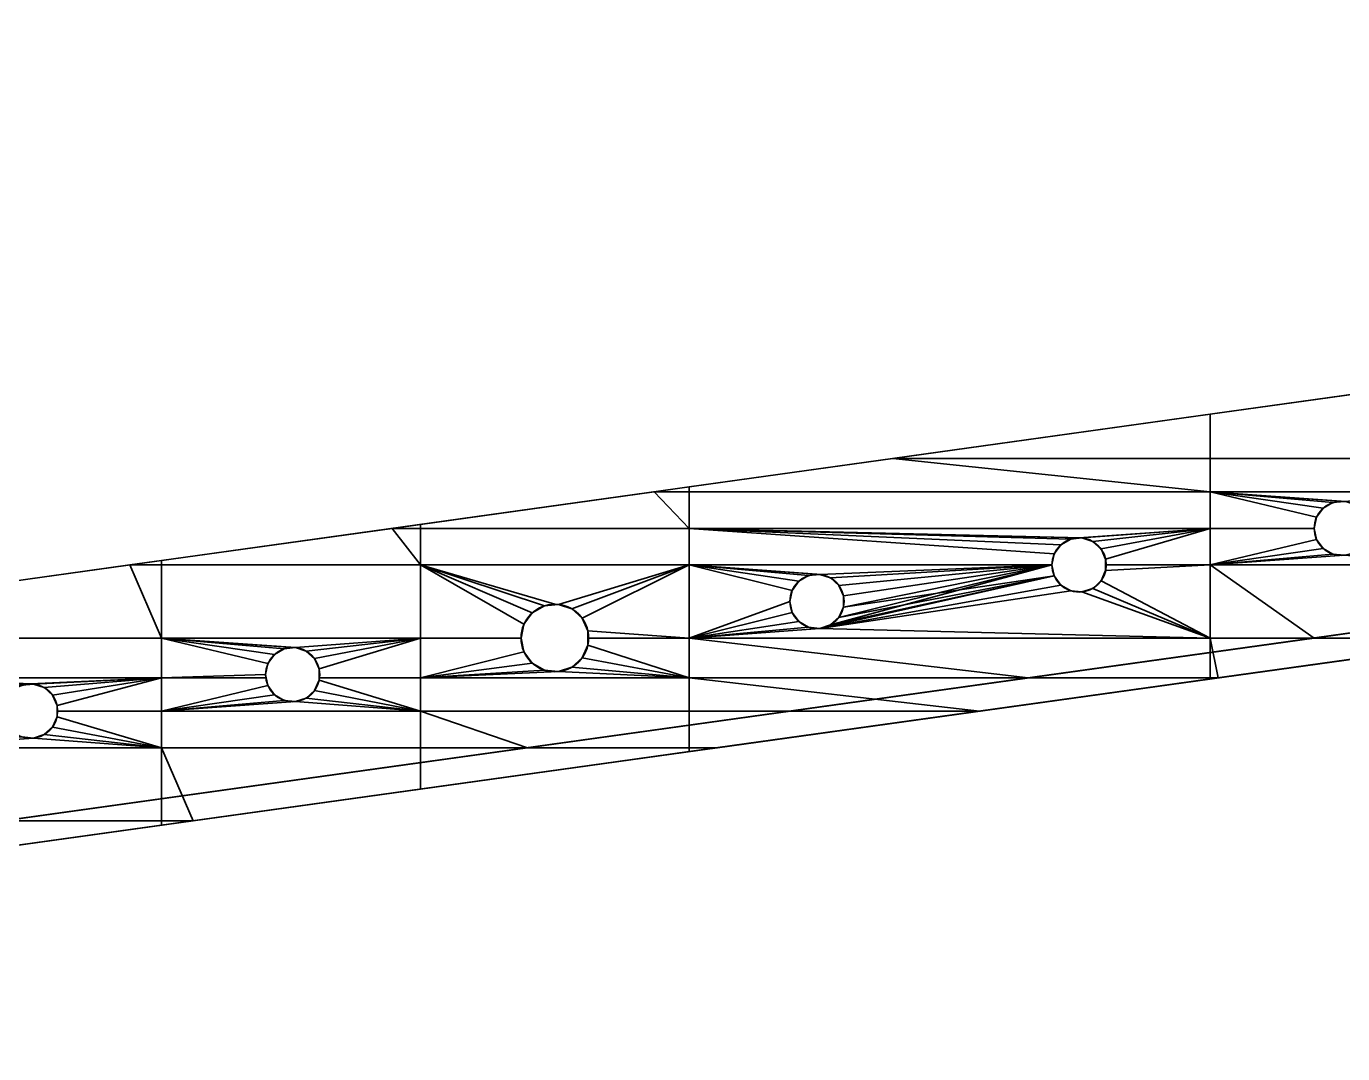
# Model space of a CAD drawing. Header units: millimetres. Extents: x 0 to 423, y 0 to 78.
# Drawn here: x 116.1 to 215.5, y 0.3 to 78 of the extents above; entities that cross this region are included whole.
import ezdxf

# ---------------------------------------------------------------- set-up
doc = ezdxf.new("R2010")
doc.units = ezdxf.units.MM
doc.layers.add('1', color=7, linetype='Continuous', true_color=0xffffff)

# ---------------------------------------------------------------- blocks, each defined once
blk = doc.blocks.new('UG_SURFACE_001')
at = {"layer": '1', "color": 252, "linetype": 'Continuous', "lineweight": 35}
for points in [[(245.142847, 36.182147, 5.5), (2.490418, 2.347258, 16.5), (7.490418, 3.044446, 21.500001), (418.192446, 60.311776, 21.500001)], [(418.466002, 58.349922, 21.500001), (418.192446, 60.311776, 21.500001), (7.490418, 3.044446, 21.500001), (7.490418, 1.044446, 21.500001)], [(108.188555, 15.085559, 3.5), (423.418105, 59.040431, 16.5), (418.466002, 58.349922, 21.500001), (7.490418, 1.044446, 21.500001)], [(423.418105, 59.040431, 16.5), (108.188555, 15.085559, 3.5), (126.292676, 17.609956, 3.5)], [(423.418105, 59.040431, 16.5), (126.292676, 17.609956, 3.5), (128.68005, 17.942846, 3.5)], [(128.68005, 17.942846, 3.5), (145.851031, 20.337127, 3.5), (423.418105, 59.040431, 16.5)], [(423.418105, 59.040431, 16.5), (145.851031, 20.337127, 3.5), (166.159406, 23.168879, 3.5)], [(423.418105, 59.040431, 16.5), (166.159406, 23.168879, 3.5), (168.296769, 23.466907, 3.5)], [(168.296769, 23.466907, 3.5), (188.105136, 26.22894, 3.5), (423.418105, 59.040431, 16.5)], [(423.418105, 59.040431, 16.5), (188.105136, 26.22894, 3.5), (205.526128, 28.658083, 3.5)], [(423.418105, 59.040431, 16.5), (205.526128, 28.658083, 3.5), (206.12058, 28.74097, 3.5)], [(206.12058, 28.74097, 3.5), (225.33448, 31.420112, 3.5), (423.418105, 59.040431, 16.5)], [(224.740028, 51.337224, 5.5), (205.526128, 48.65808, 5.5), (205.526128, 45.313161, 5.5), (225.33448, 45.313161, 5.5)], [(205.526128, 48.65808, 5.5), (224.740028, 51.337224, 5.5), (224.740028, 51.337224, 3.5), (205.526128, 48.65808, 3.5)], [(225.33448, 45.313161, 3.5), (205.526128, 45.313161, 3.5), (205.526128, 48.65808, 3.5), (224.740028, 51.337224, 3.5)], [(181.537479, 45.313161, 5.5), (205.526128, 45.313161, 5.5), (205.526128, 48.65808, 5.5)], [(181.537479, 45.313161, 5.5), (205.526128, 48.65808, 5.5), (205.526128, 48.65808, 3.5), (181.537479, 45.313161, 3.5)], [(205.526128, 48.65808, 3.5), (205.526128, 45.313161, 3.5), (181.537479, 45.313161, 3.5)], [(181.537479, 45.313161, 5.5), (166.159406, 43.168876, 5.5), (166.159406, 42.801131, 5.5), (205.526128, 42.801131, 5.5)], [(166.159406, 43.168876, 5.5), (181.537479, 45.313161, 5.5), (181.537479, 45.313161, 3.5), (166.159406, 43.168876, 3.5)], [(205.526128, 42.801131, 3.5), (166.159406, 42.801131, 3.5), (166.159406, 43.168876, 3.5), (181.537479, 45.313161, 3.5)], [(205.526128, 42.801131, 5.5), (205.526128, 45.313161, 5.5), (181.537479, 45.313161, 5.5)], [(181.537479, 45.313161, 3.5), (205.526128, 45.313161, 3.5), (205.526128, 42.801131, 3.5)], [(225.33448, 45.313161, 5.5), (205.526128, 45.313161, 5.5), (205.526128, 42.801131, 5.5), (225.33448, 42.801131, 5.5)], [(225.33448, 45.313161, 3.5), (225.33448, 42.801131, 3.5), (205.526128, 42.801131, 3.5), (205.526128, 45.313161, 3.5)], [(163.522035, 42.801131, 5.5), (145.851031, 40.337127, 5.5), (145.851031, 40.039096, 5.5), (166.159406, 40.039096, 5.5)], [(145.851031, 40.337127, 5.5), (163.522035, 42.801131, 5.5), (163.522035, 42.801131, 3.5), (145.851031, 40.337127, 3.5)], [(166.159406, 40.039096, 3.5), (145.851031, 40.039096, 3.5), (145.851031, 40.337127, 3.5), (163.522035, 42.801131, 3.5)], [(163.522035, 42.801131, 5.5), (166.159406, 42.801131, 5.5), (166.159406, 43.168876, 5.5)], [(163.522035, 42.801131, 5.5), (166.159406, 43.168876, 5.5), (166.159406, 43.168876, 3.5), (163.522035, 42.801131, 3.5)], [(166.159406, 43.168876, 3.5), (166.159406, 42.801131, 3.5), (163.522035, 42.801131, 3.5)], [(166.159406, 40.039096, 5.5), (166.159406, 42.801131, 5.5), (163.522035, 42.801131, 5.5)], [(163.522035, 42.801131, 3.5), (166.159406, 42.801131, 3.5), (166.159406, 40.039096, 3.5)], [(205.526128, 42.801131, 5.5), (166.159406, 42.801131, 5.5), (166.159406, 40.039096, 5.5), (205.526128, 40.039096, 5.5)], [(205.526128, 42.801131, 3.5), (205.526128, 40.039096, 3.5), (166.159406, 40.039096, 3.5), (166.159406, 42.801131, 3.5)], [(205.526128, 42.801131, 5.5), (214.796811, 41.988764, 5.5), (215.644583, 42.077869, 5.5)], [(215.644583, 42.077869, 5.5), (225.33448, 42.801131, 5.5), (205.526128, 42.801131, 5.5)], [(205.526128, 42.801131, 5.5), (213.557541, 40.872909, 5.5), (214.058578, 41.562546, 5.5)], [(214.058578, 41.562546, 5.5), (214.796811, 41.988764, 5.5), (205.526128, 42.801131, 5.5)], [(205.526128, 42.801131, 5.5), (205.526128, 40.039096, 5.5), (213.380307, 40.039096, 5.5), (213.557541, 40.872909, 5.5)], [(205.526128, 42.801131, 3.5), (225.33448, 42.801131, 3.5), (215.644583, 42.077869, 3.5), (215.430304, 42.089097, 3.5)], [(215.430304, 42.089097, 3.5), (214.796811, 41.988764, 3.5), (205.526128, 42.801131, 3.5)], [(214.796811, 41.988764, 3.5), (214.058578, 41.562546, 3.5), (205.526128, 42.801131, 3.5)], [(214.058578, 41.562546, 3.5), (213.557541, 40.872909, 3.5), (205.526128, 42.801131, 3.5)], [(213.557541, 40.872909, 3.5), (213.380307, 40.039096, 3.5), (205.526128, 40.039096, 3.5), (205.526128, 42.801131, 3.5)], [(214.796811, 41.988764, 3.5), (214.796811, 41.988764, 5.5), (214.058578, 41.562546, 5.5), (214.058578, 41.562546, 3.5)], [(214.796811, 41.988764, 5.5), (214.796811, 41.988764, 3.5), (215.430304, 42.089097, 3.5)], [(215.430304, 42.089097, 3.5), (215.644583, 42.077869, 5.5), (214.796811, 41.988764, 5.5)], [(215.430304, 42.089097, 3.5), (215.644583, 42.077869, 3.5), (215.644583, 42.077869, 5.5)], [(213.557541, 40.872909, 3.5), (213.557541, 40.872909, 5.5), (213.380307, 40.039096, 5.5), (213.380307, 40.039096, 3.5)], [(214.058578, 41.562546, 3.5), (214.058578, 41.562546, 5.5), (213.557541, 40.872909, 5.5), (213.557541, 40.872909, 3.5)], [(143.713668, 40.039096, 5.5), (126.292676, 37.609957, 5.5), (126.292676, 37.277065, 5.5), (145.851031, 37.277065, 5.5)], [(126.292676, 37.609957, 5.5), (143.713668, 40.039096, 5.5), (143.713668, 40.039096, 3.5), (126.292676, 37.609957, 3.5)], [(145.851031, 37.277065, 3.5), (126.292676, 37.277065, 3.5), (126.292676, 37.609957, 3.5), (143.713668, 40.039096, 3.5)], [(143.713668, 40.039096, 5.5), (145.851031, 40.039096, 5.5), (145.851031, 40.337127, 5.5)], [(143.713668, 40.039096, 5.5), (145.851031, 40.337127, 5.5), (145.851031, 40.337127, 3.5), (143.713668, 40.039096, 3.5)], [(145.851031, 40.337127, 3.5), (145.851031, 40.039096, 3.5), (143.713668, 40.039096, 3.5)], [(145.851031, 37.277065, 5.5), (145.851031, 40.039096, 5.5), (143.713668, 40.039096, 5.5)], [(143.713668, 40.039096, 3.5), (145.851031, 40.039096, 3.5), (145.851031, 37.277065, 3.5)], [(166.159406, 40.039096, 5.5), (145.851031, 40.039096, 5.5), (145.851031, 37.277065, 5.5), (166.159406, 37.277065, 5.5)], [(166.159406, 40.039096, 3.5), (166.159406, 37.277065, 3.5), (145.851031, 37.277065, 3.5), (145.851031, 40.039096, 3.5)], [(166.159406, 40.039096, 5.5), (194.988459, 39.226733, 5.5), (195.836231, 39.315835, 5.5)], [(195.836231, 39.315835, 5.5), (205.526128, 40.039096, 5.5), (166.159406, 40.039096, 5.5)], [(166.159406, 40.039096, 5.5), (193.749174, 38.110875, 5.5), (194.250226, 38.800512, 5.5)], [(194.250226, 38.800512, 5.5), (194.988459, 39.226733, 5.5), (166.159406, 40.039096, 5.5)], [(166.159406, 40.039096, 5.5), (166.159406, 37.277065, 5.5), (193.57194, 37.277065, 5.5), (193.749174, 38.110875, 5.5)], [(195.621938, 39.327066, 3.5), (166.159406, 40.039096, 3.5), (205.526128, 40.039096, 3.5)], [(195.621938, 39.327066, 3.5), (194.988459, 39.226733, 3.5), (166.159406, 40.039096, 3.5)], [(194.988459, 39.226733, 3.5), (194.250226, 38.800512, 3.5), (166.159406, 40.039096, 3.5)], [(194.250226, 38.800512, 3.5), (193.749174, 38.110875, 3.5), (166.159406, 40.039096, 3.5)], [(193.749174, 38.110875, 3.5), (193.57194, 37.277065, 3.5), (166.159406, 37.277065, 3.5), (166.159406, 40.039096, 3.5)], [(205.526128, 40.039096, 3.5), (195.836231, 39.315835, 3.5), (195.621938, 39.327066, 3.5)], [(195.836231, 39.315835, 5.5), (196.646944, 39.052419, 5.5), (205.526128, 40.039096, 5.5)], [(205.526128, 40.039096, 3.5), (196.646944, 39.052419, 3.5), (195.836231, 39.315835, 3.5)], [(205.526128, 40.039096, 5.5), (196.646944, 39.052419, 5.5), (197.280422, 38.482025, 5.5)], [(197.280422, 38.482025, 3.5), (196.646944, 39.052419, 3.5), (205.526128, 40.039096, 3.5)], [(197.280422, 38.482025, 5.5), (197.627142, 37.703287, 5.5), (205.526128, 40.039096, 5.5)], [(205.526128, 40.039096, 3.5), (197.627142, 37.703287, 3.5), (197.280422, 38.482025, 3.5)], [(197.627142, 37.703287, 5.5), (197.627142, 37.277065, 5.5), (205.526128, 37.277065, 5.5), (205.526128, 40.039096, 5.5)], [(205.526128, 40.039096, 3.5), (205.526128, 37.277065, 3.5), (197.627142, 37.277065, 3.5), (197.627142, 37.703287, 3.5)], [(213.557541, 39.205287, 5.5), (213.380307, 40.039096, 5.5), (205.526128, 40.039096, 5.5), (205.526128, 37.277065, 5.5)], [(205.526128, 37.277065, 3.5), (205.526128, 40.039096, 3.5), (213.380307, 40.039096, 3.5), (213.557541, 39.205287, 3.5)], [(213.380307, 40.039096, 3.5), (213.380307, 40.039096, 5.5), (213.557541, 39.205287, 5.5), (213.557541, 39.205287, 3.5)], [(194.250226, 38.800512, 3.5), (194.250226, 38.800512, 5.5), (193.749174, 38.110875, 5.5), (193.749174, 38.110875, 3.5)], [(194.988459, 39.226733, 3.5), (194.988459, 39.226733, 5.5), (194.250226, 38.800512, 5.5), (194.250226, 38.800512, 3.5)], [(194.988459, 39.226733, 5.5), (194.988459, 39.226733, 3.5), (195.621938, 39.327066, 3.5)], [(195.621938, 39.327066, 3.5), (195.836231, 39.315835, 5.5), (194.988459, 39.226733, 5.5)], [(195.621938, 39.327066, 3.5), (195.836231, 39.315835, 3.5), (195.836231, 39.315835, 5.5)], [(196.646944, 39.052419, 3.5), (196.646944, 39.052419, 5.5), (195.836231, 39.315835, 5.5), (195.836231, 39.315835, 3.5)], [(197.280422, 38.482025, 3.5), (197.280422, 38.482025, 5.5), (196.646944, 39.052419, 5.5), (196.646944, 39.052419, 3.5)], [(214.058578, 38.51565, 5.5), (213.557541, 39.205287, 5.5), (205.526128, 37.277065, 5.5)], [(205.526128, 37.277065, 3.5), (213.557541, 39.205287, 3.5), (214.058578, 38.51565, 3.5)], [(213.557541, 39.205287, 3.5), (213.557541, 39.205287, 5.5), (214.058578, 38.51565, 5.5), (214.058578, 38.51565, 3.5)], [(193.749174, 38.110875, 3.5), (193.749174, 38.110875, 5.5), (193.57194, 37.277065, 5.5), (193.57194, 37.277065, 3.5)], [(197.627142, 37.703287, 3.5), (197.627142, 37.703287, 5.5), (197.280422, 38.482025, 5.5), (197.280422, 38.482025, 3.5)], [(205.526128, 37.277065, 5.5), (214.796811, 38.089432, 5.5), (214.058578, 38.51565, 5.5)], [(214.058578, 38.51565, 3.5), (214.796811, 38.089432, 3.5), (205.526128, 37.277065, 3.5)], [(215.644583, 38.000327, 5.5), (214.796811, 38.089432, 5.5), (205.526128, 37.277065, 5.5)], [(205.526128, 37.277065, 3.5), (214.796811, 38.089432, 3.5), (215.644583, 38.000327, 3.5)], [(205.526128, 37.277065, 5.5), (225.33448, 37.277065, 5.5), (215.644583, 38.000327, 5.5)], [(215.644583, 38.000327, 3.5), (225.33448, 37.277065, 3.5), (205.526128, 37.277065, 3.5)], [(214.058578, 38.51565, 3.5), (214.058578, 38.51565, 5.5), (214.796811, 38.089432, 5.5), (214.796811, 38.089432, 3.5)], [(214.796811, 38.089432, 3.5), (214.796811, 38.089432, 5.5), (215.644583, 38.000327, 5.5), (215.644583, 38.000327, 3.5)], [(123.905309, 37.277065, 5.5), (106.484316, 34.847923, 5.5), (106.484316, 31.753004, 5.5), (126.292676, 31.753004, 5.5)], [(106.484316, 34.847923, 5.5), (123.905309, 37.277065, 5.5), (123.905309, 37.277065, 3.5), (106.484316, 34.847923, 3.5)], [(126.292676, 31.753004, 3.5), (106.484316, 31.753004, 3.5), (106.484316, 34.847923, 3.5), (123.905309, 37.277065, 3.5)], [(123.905309, 37.277065, 5.5), (126.292676, 37.277065, 5.5), (126.292676, 37.609957, 5.5)], [(123.905309, 37.277065, 5.5), (126.292676, 37.609957, 5.5), (126.292676, 37.609957, 3.5), (123.905309, 37.277065, 3.5)], [(126.292676, 37.609957, 3.5), (126.292676, 37.277065, 3.5), (123.905309, 37.277065, 3.5)], [(126.292676, 31.753004, 5.5), (126.292676, 37.277065, 5.5), (123.905309, 37.277065, 5.5)], [(123.905309, 37.277065, 3.5), (126.292676, 37.277065, 3.5), (126.292676, 31.753004, 3.5)], [(145.851031, 37.277065, 5.5), (126.292676, 37.277065, 5.5), (126.292676, 31.753004, 5.5), (145.851031, 31.753004, 5.5)], [(145.851031, 37.277065, 3.5), (145.851031, 31.753004, 3.5), (126.292676, 31.753004, 3.5), (126.292676, 37.277065, 3.5)], [(145.851031, 37.277065, 5.5), (154.298931, 33.648022, 5.5), (155.21723, 34.178197, 5.5)], [(145.851031, 37.277065, 5.5), (153.675675, 32.79018, 5.5), (154.298931, 33.648022, 5.5)], [(155.21723, 34.178197, 5.5), (156.271771, 34.289032, 5.5), (166.159406, 37.277065, 5.5), (145.851031, 37.277065, 5.5)], [(145.851031, 37.277065, 5.5), (145.851031, 31.753004, 5.5), (153.455213, 31.753004, 5.5), (153.675675, 32.79018, 5.5)], [(145.851031, 37.277065, 3.5), (166.159406, 37.277065, 3.5), (156.271771, 34.289032, 3.5), (156.005219, 34.303002, 3.5)], [(156.005219, 34.303002, 3.5), (155.21723, 34.178197, 3.5), (145.851031, 37.277065, 3.5)], [(155.21723, 34.178197, 3.5), (154.298931, 33.648022, 3.5), (145.851031, 37.277065, 3.5)], [(154.298931, 33.648022, 3.5), (153.675675, 32.79018, 3.5), (145.851031, 37.277065, 3.5)], [(153.675675, 32.79018, 3.5), (153.455213, 31.753004, 3.5), (145.851031, 31.753004, 3.5), (145.851031, 37.277065, 3.5)], [(166.159406, 37.277065, 5.5), (156.271771, 34.289032, 5.5), (157.280222, 33.961367, 5.5)], [(166.159406, 37.277065, 3.5), (157.280222, 33.961367, 3.5), (156.271771, 34.289032, 3.5)], [(157.280222, 33.961367, 5.5), (158.06821, 33.251856, 5.5), (166.159406, 37.277065, 5.5)], [(166.159406, 37.277065, 3.5), (158.06821, 33.251856, 3.5), (157.280222, 33.961367, 3.5)], [(166.159406, 31.753004, 5.5), (166.159406, 37.277065, 5.5), (158.06821, 33.251856, 5.5), (158.499494, 32.283179, 5.5)], [(158.499494, 32.283179, 3.5), (158.06821, 33.251856, 3.5), (166.159406, 37.277065, 3.5), (166.159406, 31.753004, 3.5)], [(166.159406, 37.277065, 5.5), (175.180092, 36.464699, 5.5), (176.027864, 36.553804, 5.5)], [(176.027864, 36.553804, 5.5), (193.57194, 37.277065, 5.5), (166.159406, 37.277065, 5.5)], [(166.159406, 37.277065, 5.5), (173.940808, 35.348844, 5.5), (174.441859, 36.038481, 5.5)], [(174.441859, 36.038481, 5.5), (175.180092, 36.464699, 5.5), (166.159406, 37.277065, 5.5)], [(173.763573, 34.515034, 5.5), (173.940808, 35.348844, 5.5), (166.159406, 37.277065, 5.5), (166.159406, 31.753004, 5.5)], [(176.027864, 36.553804, 3.5), (175.813586, 36.565036, 3.5), (166.159406, 37.277065, 3.5), (193.57194, 37.277065, 3.5)], [(166.159406, 31.753004, 3.5), (166.159406, 37.277065, 3.5), (173.940808, 35.348844, 3.5), (173.763573, 34.515034, 3.5)], [(166.159406, 37.277065, 3.5), (175.813586, 36.565036, 3.5), (175.180092, 36.464699, 3.5)], [(175.180092, 36.464699, 3.5), (174.441859, 36.038481, 3.5), (166.159406, 37.277065, 3.5)], [(174.441859, 36.038481, 3.5), (173.940808, 35.348844, 3.5), (166.159406, 37.277065, 3.5)], [(176.027864, 36.553804, 5.5), (176.838577, 36.290385, 5.5), (193.57194, 37.277065, 5.5)], [(193.57194, 37.277065, 3.5), (176.838577, 36.290385, 3.5), (176.027864, 36.553804, 3.5)], [(193.57194, 37.277065, 3.5), (193.749174, 36.443256, 3.5), (176.027864, 32.476265, 3.5), (176.838577, 32.739684, 3.5)], [(176.838577, 36.290385, 5.5), (177.47207, 35.719994, 5.5), (193.57194, 37.277065, 5.5)], [(193.57194, 37.277065, 3.5), (176.838577, 32.739684, 3.5), (177.47207, 33.310074, 3.5)], [(193.57194, 37.277065, 3.5), (177.47207, 35.719994, 3.5), (176.838577, 36.290385, 3.5)], [(177.47207, 35.719994, 5.5), (177.81879, 34.941252, 5.5), (193.57194, 37.277065, 5.5)], [(177.47207, 33.310074, 3.5), (177.81879, 34.088816, 3.5), (193.57194, 37.277065, 3.5)], [(177.81879, 34.941252, 3.5), (177.47207, 35.719994, 3.5), (193.57194, 37.277065, 3.5)], [(193.749174, 36.443256, 5.5), (193.57194, 37.277065, 5.5), (177.81879, 34.941252, 5.5), (177.81879, 34.088816, 5.5)], [(193.57194, 37.277065, 3.5), (177.81879, 34.088816, 3.5), (177.81879, 34.941252, 3.5)], [(193.57194, 37.277065, 3.5), (193.57194, 37.277065, 5.5), (193.749174, 36.443256, 5.5), (193.749174, 36.443256, 3.5)], [(205.526128, 31.753004, 5.5), (205.526128, 37.277065, 5.5), (197.627142, 36.850847, 5.5), (197.280422, 36.072105, 5.5)], [(197.280422, 36.072105, 3.5), (197.627142, 36.850847, 3.5), (205.526128, 37.277065, 3.5), (205.526128, 31.753004, 3.5)], [(197.280422, 36.072105, 3.5), (197.280422, 36.072105, 5.5), (197.627142, 36.850847, 5.5), (197.627142, 36.850847, 3.5)], [(197.627142, 37.277065, 5.5), (197.627142, 37.703287, 5.5), (197.627142, 37.703287, 3.5), (197.627142, 37.277065, 3.5)], [(205.526128, 37.277065, 5.5), (197.627142, 37.277065, 5.5), (197.627142, 36.850847, 5.5)], [(197.627142, 37.277065, 3.5), (197.627142, 36.850847, 3.5), (197.627142, 36.850847, 5.5), (197.627142, 37.277065, 5.5)], [(197.627142, 36.850847, 3.5), (197.627142, 37.277065, 3.5), (205.526128, 37.277065, 3.5)], [(205.526128, 37.277065, 5.5), (205.526128, 31.753004, 5.5), (213.378534, 31.753004, 5.5)], [(213.378534, 31.753004, 5.5), (225.33448, 33.420112, 5.5), (225.33448, 37.277065, 5.5), (205.526128, 37.277065, 5.5)], [(225.33448, 37.277065, 3.5), (225.33448, 31.753004, 3.5), (205.526128, 31.753004, 3.5), (205.526128, 37.277065, 3.5)], [(2.490418, 2.347258, 16.5), (245.142847, 36.182147, 5.5), (225.33448, 33.420112, 5.5)], [(174.441859, 36.038481, 3.5), (174.441859, 36.038481, 5.5), (173.940808, 35.348844, 5.5), (173.940808, 35.348844, 3.5)], [(175.180092, 36.464699, 3.5), (175.180092, 36.464699, 5.5), (174.441859, 36.038481, 5.5), (174.441859, 36.038481, 3.5)], [(175.180092, 36.464699, 5.5), (175.180092, 36.464699, 3.5), (175.813586, 36.565036, 3.5)], [(175.813586, 36.565036, 3.5), (176.027864, 36.553804, 5.5), (175.180092, 36.464699, 5.5)], [(175.813586, 36.565036, 3.5), (176.027864, 36.553804, 3.5), (176.027864, 36.553804, 5.5)], [(176.838577, 36.290385, 3.5), (176.838577, 36.290385, 5.5), (176.027864, 36.553804, 5.5), (176.027864, 36.553804, 3.5)], [(194.250226, 35.753619, 5.5), (193.749174, 36.443256, 5.5), (176.027864, 32.476265, 5.5)], [(176.838577, 32.739684, 5.5), (176.027864, 32.476265, 5.5), (193.749174, 36.443256, 5.5)], [(176.027864, 32.476265, 3.5), (193.749174, 36.443256, 3.5), (194.250226, 35.753619, 3.5)], [(177.47207, 33.310074, 5.5), (176.838577, 32.739684, 5.5), (193.749174, 36.443256, 5.5)], [(177.47207, 35.719994, 3.5), (177.47207, 35.719994, 5.5), (176.838577, 36.290385, 5.5), (176.838577, 36.290385, 3.5)], [(193.749174, 36.443256, 5.5), (177.81879, 34.088816, 5.5), (177.47207, 33.310074, 5.5)], [(193.749174, 36.443256, 3.5), (193.749174, 36.443256, 5.5), (194.250226, 35.753619, 5.5), (194.250226, 35.753619, 3.5)], [(197.280422, 36.072105, 5.5), (196.646944, 35.501715, 5.5), (205.526128, 31.753004, 5.5)], [(196.646944, 35.501715, 3.5), (196.646944, 35.501715, 5.5), (197.280422, 36.072105, 5.5), (197.280422, 36.072105, 3.5)], [(205.526128, 31.753004, 3.5), (196.646944, 35.501715, 3.5), (197.280422, 36.072105, 3.5)], [(173.940808, 35.348844, 3.5), (173.940808, 35.348844, 5.5), (173.763573, 34.515034, 5.5), (173.763573, 34.515034, 3.5)], [(176.027864, 32.476265, 5.5), (194.988459, 35.327401, 5.5), (194.250226, 35.753619, 5.5)], [(194.250226, 35.753619, 3.5), (194.988459, 35.327401, 3.5), (176.027864, 32.476265, 3.5)], [(205.526128, 31.753004, 5.5), (195.836231, 35.238296, 5.5), (194.988459, 35.327401, 5.5), (176.027864, 32.476265, 5.5)], [(176.027864, 32.476265, 3.5), (194.988459, 35.327401, 3.5), (195.836231, 35.238296, 3.5), (205.526128, 31.753004, 3.5)], [(177.81879, 34.941252, 3.5), (177.81879, 34.941252, 5.5), (177.47207, 35.719994, 5.5), (177.47207, 35.719994, 3.5)], [(177.81879, 34.088816, 3.5), (177.81879, 34.088816, 5.5), (177.81879, 34.941252, 5.5), (177.81879, 34.941252, 3.5)], [(194.250226, 35.753619, 3.5), (194.250226, 35.753619, 5.5), (194.988459, 35.327401, 5.5), (194.988459, 35.327401, 3.5)], [(194.988459, 35.327401, 3.5), (194.988459, 35.327401, 5.5), (195.836231, 35.238296, 5.5), (195.836231, 35.238296, 3.5)], [(205.526128, 31.753004, 5.5), (196.646944, 35.501715, 5.5), (195.836231, 35.238296, 5.5)], [(195.836231, 35.238296, 3.5), (195.836231, 35.238296, 5.5), (196.646944, 35.501715, 5.5), (196.646944, 35.501715, 3.5)], [(195.836231, 35.238296, 3.5), (196.646944, 35.501715, 3.5), (205.526128, 31.753004, 3.5)], [(155.21723, 34.178197, 3.5), (155.21723, 34.178197, 5.5), (154.298931, 33.648022, 5.5), (154.298931, 33.648022, 3.5)], [(155.21723, 34.178197, 5.5), (155.21723, 34.178197, 3.5), (156.005219, 34.303002, 3.5)], [(156.005219, 34.303002, 3.5), (156.271771, 34.289032, 5.5), (155.21723, 34.178197, 5.5)], [(156.005219, 34.303002, 3.5), (156.271771, 34.289032, 3.5), (156.271771, 34.289032, 5.5)], [(157.280222, 33.961367, 3.5), (157.280222, 33.961367, 5.5), (156.271771, 34.289032, 5.5), (156.271771, 34.289032, 3.5)], [(158.06821, 33.251856, 3.5), (158.06821, 33.251856, 5.5), (157.280222, 33.961367, 5.5), (157.280222, 33.961367, 3.5)], [(166.159406, 31.753004, 5.5), (173.940808, 33.681225, 5.5), (173.763573, 34.515034, 5.5)], [(173.763573, 34.515034, 3.5), (173.940808, 33.681225, 3.5), (166.159406, 31.753004, 3.5)], [(173.763573, 34.515034, 3.5), (173.763573, 34.515034, 5.5), (173.940808, 33.681225, 5.5), (173.940808, 33.681225, 3.5)], [(177.47207, 33.310074, 3.5), (177.47207, 33.310074, 5.5), (177.81879, 34.088816, 5.5), (177.81879, 34.088816, 3.5)], [(225.33448, 33.420112, 5.5), (213.378534, 31.753004, 5.5), (2.490418, 2.347258, 16.5)], [(154.298931, 33.648022, 3.5), (154.298931, 33.648022, 5.5), (153.675675, 32.79018, 5.5), (153.675675, 32.79018, 3.5)], [(158.499494, 32.283179, 3.5), (158.499494, 32.283179, 5.5), (158.06821, 33.251856, 5.5), (158.06821, 33.251856, 3.5)], [(174.441859, 32.991588, 5.5), (173.940808, 33.681225, 5.5), (166.159406, 31.753004, 5.5)], [(166.159406, 31.753004, 3.5), (173.940808, 33.681225, 3.5), (174.441859, 32.991588, 3.5)], [(166.159406, 31.753004, 5.5), (175.180092, 32.56537, 5.5), (174.441859, 32.991588, 5.5)], [(174.441859, 32.991588, 3.5), (175.180092, 32.56537, 3.5), (166.159406, 31.753004, 3.5)], [(173.940808, 33.681225, 3.5), (173.940808, 33.681225, 5.5), (174.441859, 32.991588, 5.5), (174.441859, 32.991588, 3.5)], [(174.441859, 32.991588, 3.5), (174.441859, 32.991588, 5.5), (175.180092, 32.56537, 5.5), (175.180092, 32.56537, 3.5)], [(176.838577, 32.739684, 3.5), (176.838577, 32.739684, 5.5), (177.47207, 33.310074, 5.5), (177.47207, 33.310074, 3.5)], [(153.675675, 32.79018, 3.5), (153.675675, 32.79018, 5.5), (153.455213, 31.753004, 5.5), (153.455213, 31.753004, 3.5)], [(158.499494, 32.283179, 5.5), (158.499494, 31.753004, 5.5), (166.159406, 31.753004, 5.5)], [(158.499494, 31.753004, 5.5), (158.499494, 32.283179, 5.5), (158.499494, 32.283179, 3.5), (158.499494, 31.753004, 3.5)], [(166.159406, 31.753004, 3.5), (158.499494, 31.753004, 3.5), (158.499494, 32.283179, 3.5)], [(176.027864, 32.476265, 5.5), (175.180092, 32.56537, 5.5), (166.159406, 31.753004, 5.5)], [(166.159406, 31.753004, 3.5), (175.180092, 32.56537, 3.5), (176.027864, 32.476265, 3.5)], [(176.027864, 32.476265, 5.5), (166.159406, 31.753004, 5.5), (205.526128, 31.753004, 5.5)], [(205.526128, 31.753004, 3.5), (166.159406, 31.753004, 3.5), (176.027864, 32.476265, 3.5)], [(175.180092, 32.56537, 3.5), (175.180092, 32.56537, 5.5), (176.027864, 32.476265, 5.5), (176.027864, 32.476265, 3.5)], [(176.027864, 32.476265, 3.5), (176.027864, 32.476265, 5.5), (176.838577, 32.739684, 5.5), (176.838577, 32.739684, 3.5)], [(2.490418, 2.347258, 16.5), (213.378534, 31.753004, 5.5), (205.526128, 30.658081, 5.5)], [(126.292676, 31.753004, 5.5), (106.484316, 31.753004, 5.5), (106.484316, 28.74097, 5.5), (126.292676, 28.74097, 5.5)], [(126.292676, 31.753004, 3.5), (126.292676, 28.74097, 3.5), (106.484316, 28.74097, 3.5), (106.484316, 31.753004, 3.5)], [(126.292676, 31.753004, 5.5), (135.563374, 30.940637, 5.5), (136.411145, 31.02974, 5.5)], [(126.292676, 31.753004, 5.5), (134.82514, 30.514419, 5.5), (135.563374, 30.940637, 5.5)], [(136.411145, 31.02974, 5.5), (145.851031, 31.753004, 5.5), (126.292676, 31.753004, 5.5)], [(134.146854, 28.990971, 5.5), (134.324089, 29.824782, 5.5), (126.292676, 31.753004, 5.5), (126.292676, 28.74097, 5.5)], [(134.324089, 29.824782, 5.5), (134.82514, 30.514419, 5.5), (126.292676, 31.753004, 5.5)], [(126.292676, 31.753004, 3.5), (145.851031, 31.753004, 3.5), (136.411145, 31.02974, 3.5), (136.196852, 31.040972, 3.5)], [(126.292676, 28.74097, 3.5), (126.292676, 31.753004, 3.5), (134.324089, 29.824782, 3.5), (134.146854, 28.990971, 3.5)], [(136.196852, 31.040972, 3.5), (135.563374, 30.940637, 3.5), (126.292676, 31.753004, 3.5)], [(126.292676, 31.753004, 3.5), (134.82514, 30.514419, 3.5), (134.324089, 29.824782, 3.5)], [(135.563374, 30.940637, 3.5), (134.82514, 30.514419, 3.5), (126.292676, 31.753004, 3.5)], [(135.563374, 30.940637, 3.5), (135.563374, 30.940637, 5.5), (134.82514, 30.514419, 5.5), (134.82514, 30.514419, 3.5)], [(135.563374, 30.940637, 5.5), (135.563374, 30.940637, 3.5), (136.196852, 31.040972, 3.5)], [(136.196852, 31.040972, 3.5), (136.411145, 31.02974, 5.5), (135.563374, 30.940637, 5.5)], [(136.196852, 31.040972, 3.5), (136.411145, 31.02974, 3.5), (136.411145, 31.02974, 5.5)], [(145.851031, 31.753004, 5.5), (136.411145, 31.02974, 5.5), (137.221858, 30.766323, 5.5)], [(145.851031, 31.753004, 3.5), (137.221858, 30.766323, 3.5), (136.411145, 31.02974, 3.5)], [(137.221858, 30.766323, 3.5), (137.221858, 30.766323, 5.5), (136.411145, 31.02974, 5.5), (136.411145, 31.02974, 3.5)], [(137.221858, 30.766323, 5.5), (137.855336, 30.195931, 5.5), (145.851031, 31.753004, 5.5)], [(145.851031, 31.753004, 3.5), (137.855336, 30.195931, 3.5), (137.221858, 30.766323, 3.5)], [(145.851031, 31.753004, 5.5), (137.855336, 30.195931, 5.5), (138.202056, 29.417191, 5.5)], [(138.202056, 29.417191, 3.5), (137.855336, 30.195931, 3.5), (145.851031, 31.753004, 3.5)], [(138.202056, 29.417191, 5.5), (138.202056, 28.74097, 5.5), (145.851031, 28.74097, 5.5), (145.851031, 31.753004, 5.5)], [(145.851031, 31.753004, 3.5), (145.851031, 28.74097, 3.5), (138.202056, 28.74097, 3.5), (138.202056, 29.417191, 3.5)], [(153.675675, 30.715825, 5.5), (153.455213, 31.753004, 5.5), (145.851031, 31.753004, 5.5), (145.851031, 28.74097, 5.5)], [(145.851031, 28.74097, 3.5), (145.851031, 31.753004, 3.5), (153.455213, 31.753004, 3.5), (153.675675, 30.715825, 3.5)], [(153.455213, 31.753004, 3.5), (153.455213, 31.753004, 5.5), (153.675675, 30.715825, 5.5), (153.675675, 30.715825, 3.5)], [(158.499494, 31.222828, 5.5), (158.06821, 30.25415, 5.5), (166.159406, 28.74097, 5.5)], [(158.06821, 30.25415, 3.5), (158.06821, 30.25415, 5.5), (158.499494, 31.222828, 5.5), (158.499494, 31.222828, 3.5)], [(166.159406, 28.74097, 3.5), (158.06821, 30.25415, 3.5), (158.499494, 31.222828, 3.5)], [(166.159406, 28.74097, 5.5), (166.159406, 31.753004, 5.5), (158.499494, 31.753004, 5.5), (158.499494, 31.222828, 5.5)], [(158.499494, 31.753004, 3.5), (158.499494, 31.222828, 3.5), (158.499494, 31.222828, 5.5), (158.499494, 31.753004, 5.5)], [(158.499494, 31.222828, 3.5), (158.499494, 31.753004, 3.5), (166.159406, 31.753004, 3.5), (166.159406, 28.74097, 3.5)], [(166.159406, 31.753004, 5.5), (166.159406, 28.74097, 5.5), (191.777244, 28.74097, 5.5)], [(191.777244, 28.74097, 5.5), (205.526128, 30.658081, 5.5), (205.526128, 31.753004, 5.5), (166.159406, 31.753004, 5.5)], [(205.526128, 31.753004, 3.5), (205.526128, 28.74097, 3.5), (166.159406, 28.74097, 3.5), (166.159406, 31.753004, 3.5)], [(213.378534, 31.753004, 5.5), (205.526128, 31.753004, 5.5), (205.526128, 30.658081, 5.5)], [(205.526128, 31.753004, 3.5), (225.33448, 31.753004, 3.5), (225.33448, 31.420112, 3.5), (206.12058, 28.74097, 3.5)], [(206.12058, 28.74097, 3.5), (205.526128, 28.74097, 3.5), (205.526128, 31.753004, 3.5)], [(205.526128, 30.658081, 5.5), (191.777244, 28.74097, 5.5), (2.490418, 2.347258, 16.5)], [(134.82514, 30.514419, 3.5), (134.82514, 30.514419, 5.5), (134.324089, 29.824782, 5.5), (134.324089, 29.824782, 3.5)], [(137.855336, 30.195931, 3.5), (137.855336, 30.195931, 5.5), (137.221858, 30.766323, 5.5), (137.221858, 30.766323, 3.5)], [(138.202056, 29.417191, 3.5), (138.202056, 29.417191, 5.5), (137.855336, 30.195931, 5.5), (137.855336, 30.195931, 3.5)], [(154.298931, 29.857984, 5.5), (153.675675, 30.715825, 5.5), (145.851031, 28.74097, 5.5)], [(145.851031, 28.74097, 3.5), (153.675675, 30.715825, 3.5), (154.298931, 29.857984, 3.5)], [(155.21723, 29.327808, 5.5), (154.298931, 29.857984, 5.5), (145.851031, 28.74097, 5.5)], [(145.851031, 28.74097, 3.5), (154.298931, 29.857984, 3.5), (155.21723, 29.327808, 3.5)], [(153.675675, 30.715825, 3.5), (153.675675, 30.715825, 5.5), (154.298931, 29.857984, 5.5), (154.298931, 29.857984, 3.5)], [(154.298931, 29.857984, 3.5), (154.298931, 29.857984, 5.5), (155.21723, 29.327808, 5.5), (155.21723, 29.327808, 3.5)], [(166.159406, 28.74097, 5.5), (158.06821, 30.25415, 5.5), (157.280222, 29.544638, 5.5)], [(157.280222, 29.544638, 3.5), (157.280222, 29.544638, 5.5), (158.06821, 30.25415, 5.5), (158.06821, 30.25415, 3.5)], [(157.280222, 29.544638, 3.5), (158.06821, 30.25415, 3.5), (166.159406, 28.74097, 3.5)], [(126.292676, 28.74097, 5.5), (134.199992, 28.74097, 5.5), (134.146854, 28.990971, 5.5)], [(134.146854, 28.990971, 3.5), (134.199992, 28.74097, 3.5), (126.292676, 28.74097, 3.5)], [(134.324089, 29.824782, 3.5), (134.324089, 29.824782, 5.5), (134.146854, 28.990971, 5.5), (134.146854, 28.990971, 3.5)], [(134.199992, 28.74097, 3.5), (134.146854, 28.990971, 3.5), (134.146854, 28.990971, 5.5), (134.199992, 28.74097, 5.5)], [(138.202056, 28.74097, 5.5), (138.202056, 29.417191, 5.5), (138.202056, 29.417191, 3.5), (138.202056, 28.74097, 3.5)], [(156.271771, 29.216971, 5.5), (155.21723, 29.327808, 5.5), (145.851031, 28.74097, 5.5)], [(145.851031, 28.74097, 3.5), (155.21723, 29.327808, 3.5), (156.271771, 29.216971, 3.5)], [(145.851031, 28.74097, 5.5), (166.159406, 28.74097, 5.5), (156.271771, 29.216971, 5.5)], [(156.271771, 29.216971, 3.5), (166.159406, 28.74097, 3.5), (145.851031, 28.74097, 3.5)], [(155.21723, 29.327808, 3.5), (155.21723, 29.327808, 5.5), (156.271771, 29.216971, 5.5), (156.271771, 29.216971, 3.5)], [(157.280222, 29.544638, 5.5), (156.271771, 29.216971, 5.5), (166.159406, 28.74097, 5.5)], [(156.271771, 29.216971, 3.5), (156.271771, 29.216971, 5.5), (157.280222, 29.544638, 5.5), (157.280222, 29.544638, 3.5)], [(166.159406, 28.74097, 3.5), (156.271771, 29.216971, 3.5), (157.280222, 29.544638, 3.5)], [(2.490418, 2.347258, 16.5), (191.777244, 28.74097, 5.5), (173.7618, 26.22894, 5.5)], [(106.484316, 28.74097, 5.5), (115.755014, 28.178606, 5.5), (116.602778, 28.26771, 5.5)], [(116.602778, 28.26771, 5.5), (126.292676, 28.74097, 5.5), (106.484316, 28.74097, 5.5)], [(116.3885, 28.278939, 3.5), (106.484316, 28.74097, 3.5), (126.292676, 28.74097, 3.5)], [(116.3885, 28.278939, 3.5), (115.755014, 28.178606, 3.5), (106.484316, 28.74097, 3.5)], [(115.755014, 28.178606, 5.5), (115.755014, 28.178606, 3.5), (116.3885, 28.278939, 3.5)], [(116.3885, 28.278939, 3.5), (116.602778, 28.26771, 5.5), (115.755014, 28.178606, 5.5)], [(126.292676, 28.74097, 3.5), (116.602778, 28.26771, 3.5), (116.3885, 28.278939, 3.5)], [(116.3885, 28.278939, 3.5), (116.602778, 28.26771, 3.5), (116.602778, 28.26771, 5.5)], [(116.602778, 28.26771, 5.5), (117.413498, 28.004292, 5.5), (126.292676, 28.74097, 5.5)], [(126.292676, 28.74097, 3.5), (117.413498, 28.004292, 3.5), (116.602778, 28.26771, 3.5)], [(117.413498, 28.004292, 3.5), (117.413498, 28.004292, 5.5), (116.602778, 28.26771, 5.5), (116.602778, 28.26771, 3.5)], [(117.413498, 28.004292, 5.5), (118.046984, 27.4339, 5.5), (126.292676, 28.74097, 5.5)], [(126.292676, 28.74097, 3.5), (118.046984, 27.4339, 3.5), (117.413498, 28.004292, 3.5)], [(118.046984, 27.4339, 3.5), (118.046984, 27.4339, 5.5), (117.413498, 28.004292, 5.5), (117.413498, 28.004292, 3.5)], [(126.292676, 28.74097, 5.5), (118.046984, 27.4339, 5.5), (118.393697, 26.655158, 5.5)], [(118.393697, 26.655158, 3.5), (118.046984, 27.4339, 3.5), (126.292676, 28.74097, 3.5)], [(118.393697, 26.655158, 5.5), (118.393697, 26.22894, 5.5), (126.292676, 26.22894, 5.5), (126.292676, 28.74097, 5.5)], [(126.292676, 28.74097, 3.5), (126.292676, 26.22894, 3.5), (118.393697, 26.22894, 3.5), (118.393697, 26.655158, 3.5)], [(134.324089, 28.157162, 5.5), (134.199992, 28.74097, 5.5), (126.292676, 28.74097, 5.5), (126.292676, 26.22894, 5.5)], [(126.292676, 26.22894, 3.5), (126.292676, 28.74097, 3.5), (134.199992, 28.74097, 3.5), (134.324089, 28.157162, 3.5)], [(126.292676, 26.22894, 5.5), (134.82514, 27.467525, 5.5), (134.324089, 28.157162, 5.5)], [(134.324089, 28.157162, 3.5), (134.82514, 27.467525, 3.5), (126.292676, 26.22894, 3.5)], [(134.199992, 28.74097, 5.5), (134.324089, 28.157162, 5.5), (134.324089, 28.157162, 3.5), (134.199992, 28.74097, 3.5)], [(134.324089, 28.157162, 3.5), (134.324089, 28.157162, 5.5), (134.82514, 27.467525, 5.5), (134.82514, 27.467525, 3.5)], [(138.202056, 28.564753, 5.5), (137.855336, 27.786011, 5.5), (145.851031, 26.22894, 5.5)], [(137.855336, 27.786011, 3.5), (137.855336, 27.786011, 5.5), (138.202056, 28.564753, 5.5), (138.202056, 28.564753, 3.5)], [(145.851031, 26.22894, 3.5), (137.855336, 27.786011, 3.5), (138.202056, 28.564753, 3.5)], [(145.851031, 26.22894, 5.5), (145.851031, 28.74097, 5.5), (138.202056, 28.74097, 5.5), (138.202056, 28.564753, 5.5)], [(138.202056, 28.74097, 3.5), (138.202056, 28.564753, 3.5), (138.202056, 28.564753, 5.5), (138.202056, 28.74097, 5.5)], [(138.202056, 28.564753, 3.5), (138.202056, 28.74097, 3.5), (145.851031, 28.74097, 3.5), (145.851031, 26.22894, 3.5)], [(166.159406, 28.74097, 5.5), (145.851031, 28.74097, 5.5), (145.851031, 26.22894, 5.5), (166.159406, 26.22894, 5.5)], [(166.159406, 28.74097, 3.5), (166.159406, 26.22894, 3.5), (145.851031, 26.22894, 3.5), (145.851031, 28.74097, 3.5)], [(191.777244, 28.74097, 5.5), (166.159406, 28.74097, 5.5), (166.159406, 26.22894, 5.5), (173.7618, 26.22894, 5.5)], [(166.159406, 28.74097, 3.5), (205.526128, 28.74097, 3.5), (205.526128, 28.658083, 3.5), (188.105136, 26.22894, 3.5)], [(188.105136, 26.22894, 3.5), (166.159406, 26.22894, 3.5), (166.159406, 28.74097, 3.5)], [(205.526128, 28.658083, 3.5), (205.526128, 28.74097, 3.5), (206.12058, 28.74097, 3.5)], [(118.393697, 26.655158, 3.5), (118.393697, 26.655158, 5.5), (118.046984, 27.4339, 5.5), (118.046984, 27.4339, 3.5)], [(135.563374, 27.041305, 5.5), (134.82514, 27.467525, 5.5), (126.292676, 26.22894, 5.5)], [(126.292676, 26.22894, 3.5), (134.82514, 27.467525, 3.5), (135.563374, 27.041305, 3.5)], [(136.411145, 26.952202, 5.5), (135.563374, 27.041305, 5.5), (126.292676, 26.22894, 5.5)], [(126.292676, 26.22894, 3.5), (135.563374, 27.041305, 3.5), (136.411145, 26.952202, 3.5)], [(126.292676, 26.22894, 5.5), (145.851031, 26.22894, 5.5), (136.411145, 26.952202, 5.5)], [(136.411145, 26.952202, 3.5), (145.851031, 26.22894, 3.5), (126.292676, 26.22894, 3.5)], [(134.82514, 27.467525, 3.5), (134.82514, 27.467525, 5.5), (135.563374, 27.041305, 5.5), (135.563374, 27.041305, 3.5)], [(135.563374, 27.041305, 3.5), (135.563374, 27.041305, 5.5), (136.411145, 26.952202, 5.5), (136.411145, 26.952202, 3.5)], [(137.221858, 27.215619, 5.5), (136.411145, 26.952202, 5.5), (145.851031, 26.22894, 5.5)], [(136.411145, 26.952202, 3.5), (136.411145, 26.952202, 5.5), (137.221858, 27.215619, 5.5), (137.221858, 27.215619, 3.5)], [(145.851031, 26.22894, 3.5), (136.411145, 26.952202, 3.5), (137.221858, 27.215619, 3.5)], [(145.851031, 26.22894, 5.5), (137.855336, 27.786011, 5.5), (137.221858, 27.215619, 5.5)], [(137.221858, 27.215619, 3.5), (137.221858, 27.215619, 5.5), (137.855336, 27.786011, 5.5), (137.855336, 27.786011, 3.5)], [(137.221858, 27.215619, 3.5), (137.855336, 27.786011, 3.5), (145.851031, 26.22894, 3.5)], [(2.490418, 2.347258, 16.5), (173.7618, 26.22894, 5.5), (166.159406, 25.168879, 5.5)], [(118.393697, 26.22894, 5.5), (118.393697, 26.655158, 5.5), (118.393697, 26.655158, 3.5), (118.393697, 26.22894, 3.5)], [(126.292676, 23.466907, 5.5), (126.292676, 26.22894, 5.5), (118.393697, 26.22894, 5.5), (118.393697, 25.80272, 5.5)], [(118.393697, 26.22894, 3.5), (118.393697, 25.80272, 3.5), (118.393697, 25.80272, 5.5), (118.393697, 26.22894, 5.5)], [(118.393697, 25.80272, 3.5), (118.393697, 26.22894, 3.5), (126.292676, 26.22894, 3.5), (126.292676, 23.466907, 3.5)], [(145.851031, 26.22894, 5.5), (126.292676, 26.22894, 5.5), (126.292676, 23.466907, 5.5), (145.851031, 23.466907, 5.5)], [(145.851031, 26.22894, 3.5), (145.851031, 23.466907, 3.5), (126.292676, 23.466907, 3.5), (126.292676, 26.22894, 3.5)], [(145.851031, 26.22894, 5.5), (145.851031, 23.466907, 5.5), (153.953448, 23.466907, 5.5)], [(153.953448, 23.466907, 5.5), (166.159406, 25.168879, 5.5), (166.159406, 26.22894, 5.5), (145.851031, 26.22894, 5.5)], [(166.159406, 26.22894, 3.5), (166.159406, 23.466907, 3.5), (145.851031, 23.466907, 3.5), (145.851031, 26.22894, 3.5)], [(173.7618, 26.22894, 5.5), (166.159406, 26.22894, 5.5), (166.159406, 25.168879, 5.5)], [(168.296769, 23.466907, 3.5), (166.159406, 23.466907, 3.5), (166.159406, 26.22894, 3.5), (188.105136, 26.22894, 3.5)], [(166.159406, 25.168879, 5.5), (153.953448, 23.466907, 5.5), (2.490418, 2.347258, 16.5)], [(126.292676, 23.466907, 5.5), (118.046984, 25.02398, 5.5), (117.413498, 24.453588, 5.5)], [(117.413498, 24.453588, 3.5), (117.413498, 24.453588, 5.5), (118.046984, 25.02398, 5.5), (118.046984, 25.02398, 3.5)], [(117.413498, 24.453588, 3.5), (118.046984, 25.02398, 3.5), (126.292676, 23.466907, 3.5)], [(118.393697, 25.80272, 5.5), (118.046984, 25.02398, 5.5), (126.292676, 23.466907, 5.5)], [(118.046984, 25.02398, 3.5), (118.046984, 25.02398, 5.5), (118.393697, 25.80272, 5.5), (118.393697, 25.80272, 3.5)], [(126.292676, 23.466907, 3.5), (118.046984, 25.02398, 3.5), (118.393697, 25.80272, 3.5)], [(116.602778, 24.190171, 5.5), (115.755014, 24.279274, 5.5), (106.484316, 23.466907, 5.5)], [(106.484316, 23.466907, 3.5), (115.755014, 24.279274, 3.5), (116.602778, 24.190171, 3.5)], [(106.484316, 23.466907, 5.5), (126.292676, 23.466907, 5.5), (116.602778, 24.190171, 5.5)], [(116.602778, 24.190171, 3.5), (126.292676, 23.466907, 3.5), (106.484316, 23.466907, 3.5)], [(115.755014, 24.279274, 3.5), (115.755014, 24.279274, 5.5), (116.602778, 24.190171, 5.5), (116.602778, 24.190171, 3.5)], [(117.413498, 24.453588, 5.5), (116.602778, 24.190171, 5.5), (126.292676, 23.466907, 5.5)], [(116.602778, 24.190171, 3.5), (116.602778, 24.190171, 5.5), (117.413498, 24.453588, 5.5), (117.413498, 24.453588, 3.5)], [(126.292676, 23.466907, 3.5), (116.602778, 24.190171, 3.5), (117.413498, 24.453588, 3.5)], [(2.490418, 2.347258, 16.5), (153.953448, 23.466907, 5.5), (145.851031, 22.337127, 5.5)], [(114.336722, 17.942846, 5.5), (126.292676, 19.609956, 5.5), (126.292676, 23.466907, 5.5), (106.484316, 23.466907, 5.5)], [(126.292676, 23.466907, 3.5), (126.292676, 17.942846, 3.5), (106.484316, 17.942846, 3.5), (106.484316, 23.466907, 3.5)], [(145.851031, 22.337127, 5.5), (145.851031, 23.466907, 5.5), (126.292676, 23.466907, 5.5), (126.292676, 19.609956, 5.5)], [(126.292676, 23.466907, 3.5), (145.851031, 23.466907, 3.5), (145.851031, 20.337127, 3.5), (128.68005, 17.942846, 3.5)], [(128.68005, 17.942846, 3.5), (126.292676, 17.942846, 3.5), (126.292676, 23.466907, 3.5)], [(153.953448, 23.466907, 5.5), (145.851031, 23.466907, 5.5), (145.851031, 22.337127, 5.5)], [(145.851031, 20.337127, 3.5), (145.851031, 23.466907, 3.5), (166.159406, 23.466907, 3.5), (166.159406, 23.168879, 3.5)], [(166.159406, 23.168879, 3.5), (166.159406, 23.466907, 3.5), (168.296769, 23.466907, 3.5)], [(145.851031, 22.337127, 5.5), (126.292676, 19.609956, 5.5), (2.490418, 2.347258, 16.5)], [(2.490418, 2.347258, 16.5), (126.292676, 19.609956, 5.5), (114.336722, 17.942846, 5.5)], [(106.484316, 17.942846, 3.5), (126.292676, 17.942846, 3.5), (126.292676, 17.609956, 3.5), (108.188555, 15.085559, 3.5)], [(126.292676, 17.609956, 3.5), (126.292676, 17.942846, 3.5), (128.68005, 17.942846, 3.5)]]:
    blk.add_3dface(points, dxfattribs=at)

msp = doc.modelspace()

# ---------------------------------------------------------------- linework, layer by layer
at = {"layer": '1', "color": 252, "linetype": 'Continuous', "lineweight": 35}
for p, q in [((415.730442, 77.968481, 3.5), (7.442508, 21.037766, 3.5)), ((415.730442, 77.968481, 5.5), (7.442508, 21.037766, 5.5)), ((423.144541, 61.002285, 5.5), (2.490418, 2.347258, 5.5)), ((418.192451, 60.311777, 21.5), (7.490418, 3.044446, 21.5)), ((423.418098, 59.040429, 3.5), (2.490418, 0.347258, 3.5)), ((418.466008, 58.349921, 21.5), (7.490418, 1.044446, 21.5))]:
    msp.add_line(p, q, dxfattribs=at)
at = {"layer": '1', "color": 252, "linetype": 'Continuous', "lineweight": 35, "extrusion": (-3.29569e-16, 2.32707e-15, -1)}
for centre, radius in [((-215.430303, 40.039098, -3.5), 2.05), ((-195.621942, 37.277066, -3.5), 2.05), ((-175.81358, 34.515034, -3.5), 2.05), ((-156.005219, 31.753003, -3.5), 2.55), ((-136.196858, 28.990971, -3.5), 2.05), ((-116.388496, 26.22894, -3.5), 2.05)]:
    msp.add_circle(centre, radius, dxfattribs=at)
at = {"layer": '1', "color": 252, "linetype": 'Continuous', "lineweight": 35, "extrusion": (0, 0, -1)}
for centre, radius in [((-215.430303, 40.039098, -5.5), 2.05), ((-195.621942, 37.277066, -5.5), 2.05), ((-175.81358, 34.515034, -5.5), 2.05), ((-156.005219, 31.753003, -5.5), 2.55), ((-136.196858, 28.990971, -5.5), 2.05), ((-116.388496, 26.22894, -5.5), 2.05)]:
    msp.add_circle(centre, radius, dxfattribs=at)

# ---------------------------------------------------------------- block references
at = {"layer": '1', "color": 252, "linetype": 'Continuous', "lineweight": 35}
msp.add_blockref('UG_SURFACE_001', (0, 0), dxfattribs=at)

doc.saveas('drawing.dxf')
